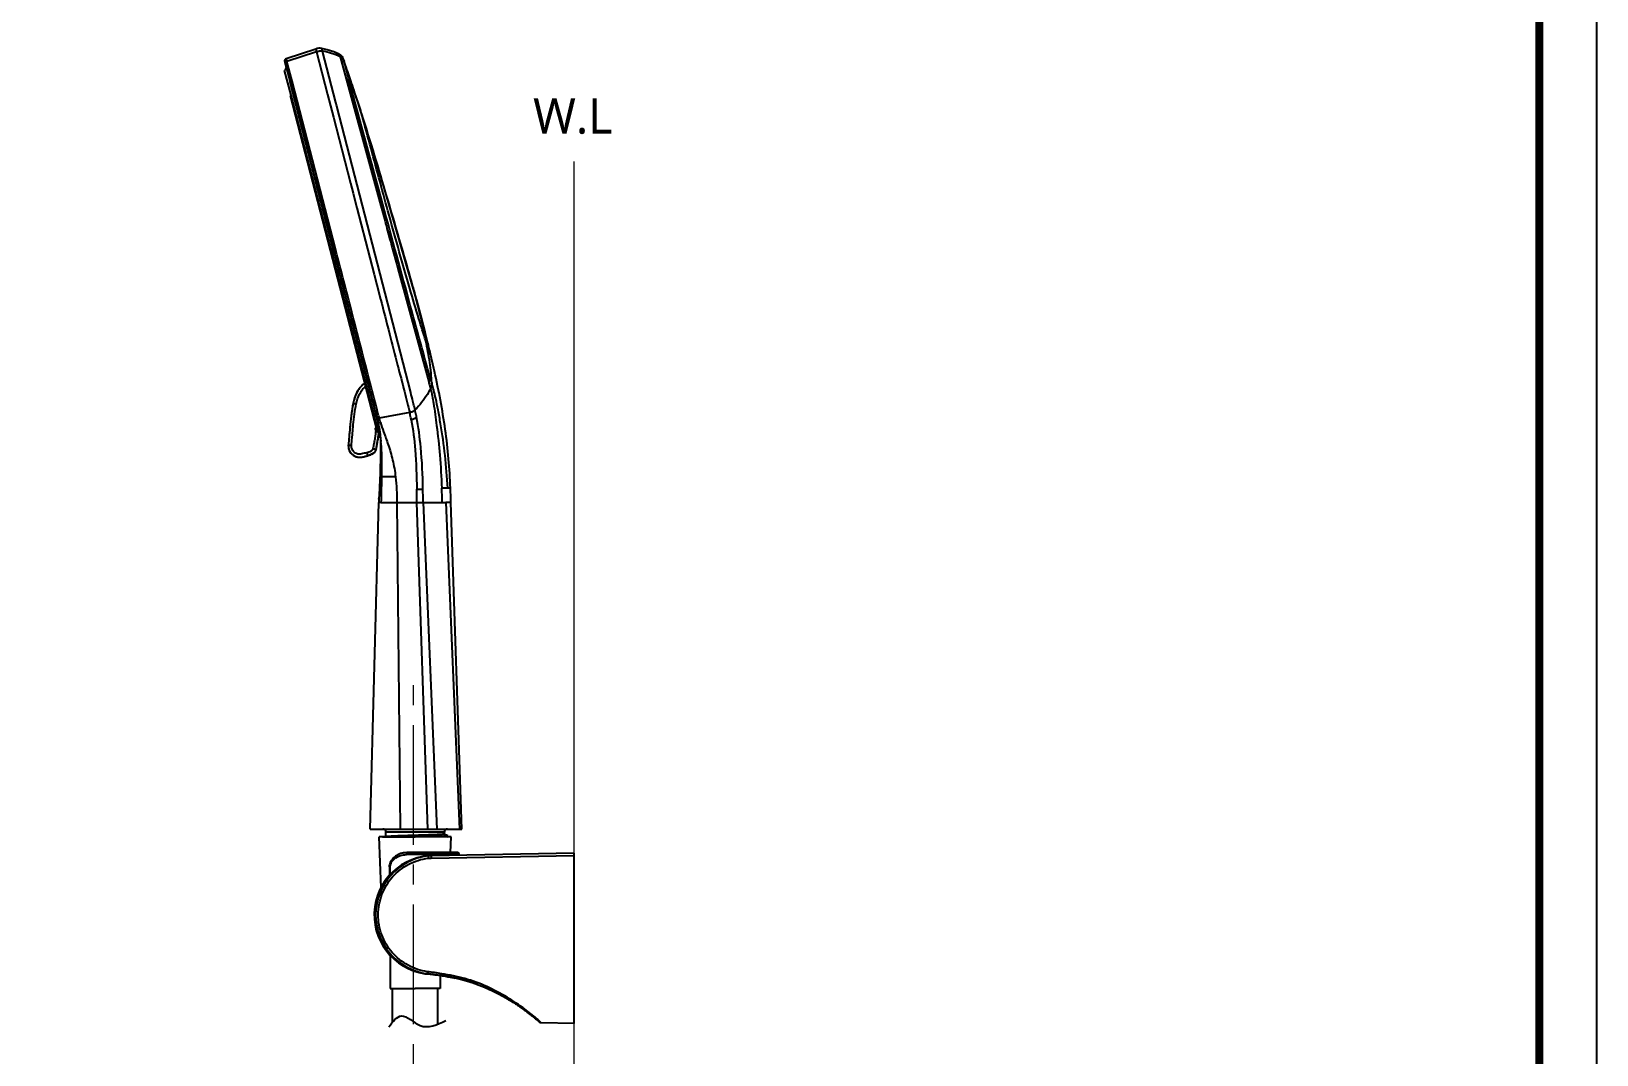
# Model space of a CAD drawing. Extents: x 4680 to 5808, y -3 to 824.
# Drawn here: x 5309.5 to 5808, y 285 to 610.9 of the extents above; entities that cross this region are included whole.
import ezdxf

# ---------------------------------------------------------------- set-up
doc = ezdxf.new("R2010")
doc.units = 0
doc.header["$LTSCALE"] = 4
doc.header["$MEASUREMENT"] = 0
doc.linetypes.add('CENTER2', pattern=[28.575, 19.05, -3.175, 3.175, -3.175])
doc.layers.get('0').update_dxf_attribs({"linetype": 'CONTINUOUS'})
for name, color, linetype in [('333_DXF_CONTINUOUS_LINE', 7, 'CONTINUOUS'), ('80D99WK0-R4_DXF_CONTINUOUS_LINE', 7, 'CONTINUOUS'), ('80D99WK0-R7_DXF_CONTINUOUS_LINE', 7, 'CONTINUOUS'), ('F3A55-R01_DXF_CONTINUOUS_LINE', 7, 'CONTINUOUS'), ('F3A55-R02_DXF_CONTINUOUS_LINE', 7, 'CONTINUOUS'), ('F3A55-R06_DXF_CONTINUOUS_LINE', 7, 'CONTINUOUS'), ('HB1153CRDJ1-DXF_CONTINUOUS_LINE', 7, 'CONTINUOUS')]:
    doc.layers.add(name, color=color, linetype=linetype)
doc.layers.add('Cneter', color=1, linetype='CENTER2', lineweight=13)
doc.layers.add('치수선', color=7, linetype='CONTINUOUS', lineweight=20)
doc.styles.add('Daelim Dimension', font='NanumGothic.ttf')

msp = doc.modelspace()

# ---------------------------------------------------------------- linework, layer by layer
at = {"ltscale": 0.5}
msp.add_lwpolyline([(4679.56, -2.73), (5807.96, -2.73), (5807.96, 824.07), (4679.56, 824.07)], close=True, dxfattribs=at)
at = {"color": 5, "linetype": 'ByBlock', "lineweight": 200, "const_width": 2.6}
msp.add_lwpolyline([(4697.71, 32.67), (5789.71, 32.67), (5789.71, 804.87), (4697.71, 804.87)], close=True, dxfattribs=at)
at = {"ltscale": 0.5}
msp.add_spline([(5423.34, 293.93, 0), (5427.31, 297.38, 0), (5433.26, 294.35, 0), (5441.47, 295.92, 0)], degree=3, dxfattribs=at)
at = {"layer": '333_DXF_CONTINUOUS_LINE', "color": 7, "linetype": 'Continuous'}
for p, q in [((5424.46, 295.36, 0), (5424.46, 306.08, 0)), ((5438.96, 294.8, 0), (5438.96, 306.08, 0))]:
    msp.add_line(p, q, dxfattribs=at)
at = {"layer": '80D99WK0-R4_DXF_CONTINUOUS_LINE', "color": 7, "linetype": 'Continuous'}
for p, q in [((5482.37, 349.18, 0), (5436.78, 348.38, 0)), ((5482.37, 294.99, 0), (5482.37, 349.18, 0)), ((5435.78, 348.32, 0), (5435.77, 348.32, 0)), ((5435.54, 310.84, 0), (5435.53, 310.84, 0)), ((5435.54, 310.84, 0), (5435.54, 310.84, 0)), ((5440.55, 310.13, 0), (5440.4, 310.16, 0)), ((5440.58, 310.13, 0), (5440.52, 310.14, 0)), ((5440.57, 310.13, 0), (5440.55, 310.13, 0)), ((5440.6, 310.13, 0), (5440.57, 310.13, 0)), ((5442.92, 309.73, 0), (5442.81, 309.75, 0)), ((5449.26, 308.18, 0), (5449.24, 308.18, 0)), ((5449.27, 308.17, 0), (5449.26, 308.18, 0)), ((5449.28, 308.17, 0), (5449.27, 308.17, 0)), ((5449.31, 308.16, 0), (5449.28, 308.17, 0)), ((5449.32, 308.16, 0), (5449.31, 308.16, 0)), ((5449.32, 308.16, 0), (5449.47, 308.11, 0)), ((5466.38, 299.37, 0), (5466.59, 299.22, 0)), ((5466.45, 299.32, 0), (5466.54, 299.26, 0)), ((5466.57, 299.24, 0), (5466.78, 299.08, 0)), ((5466.74, 299.11, 0), (5466.96, 298.95, 0)), ((5466.92, 298.98, 0), (5467.14, 298.81, 0)), ((5467.96, 298.19, 0), (5468.15, 298.05, 0)), ((5468.11, 298.07, 0), (5468.29, 297.94, 0)), ((5468.67, 297.63, 0), (5468.8, 297.53, 0)), ((5468.79, 297.54, 0), (5468.93, 297.43, 0)), ((5468.91, 297.44, 0), (5469.05, 297.33, 0)), ((5469.03, 297.35, 0), (5469.17, 297.23, 0)), ((5469.14, 297.26, 0), (5469.28, 297.14, 0)), ((5469.25, 297.17, 0), (5469.45, 297, 0)), ((5469.4, 297.05, 0), (5469.61, 296.88, 0)), ((5469.55, 296.92, 0), (5469.74, 296.77, 0)), ((5469.7, 296.79, 0), (5469.91, 296.62, 0)), ((5469.89, 296.64, 0), (5470.07, 296.48, 0)), ((5470.07, 296.49, 0), (5470.22, 296.36, 0)), ((5470.15, 296.42, 0), (5470.3, 296.29, 0)), ((5470.22, 296.36, 0), (5470.43, 296.19, 0)), ((5470.37, 296.23, 0), (5470.55, 296.08, 0)), ((5470.5, 296.12, 0), (5470.65, 295.99, 0)), ((5470.62, 296.02, 0), (5470.68, 295.97, 0)), ((5470.65, 295.99, 0), (5470.79, 295.87, 0)), ((5470.77, 295.89, 0), (5470.87, 295.8, 0)), ((5470.86, 295.81, 0), (5470.99, 295.69, 0)), ((5470.99, 295.69, 0), (5471.31, 295.39, 0)), ((5482.37, 294.99, 0), (5471.85, 295.17, 0))]:
    msp.add_line(p, q, dxfattribs=at)
at = {"layer": '80D99WK0-R4_DXF_CONTINUOUS_LINE', "color": 9, "linetype": 'Continuous'}
for p, q in [((5435.78, 348.32, 0), (5435.78, 348.32, 0)), ((5436.78, 347.66, 0), (5482.37, 348.46, 0)), ((5471.14, 295.84, 0), (5471.14, 295.84, 0)), ((5471.85, 295.17, 0), (5471.53, 295.48, 0))]:
    msp.add_line(p, q, dxfattribs=at)
at = {"layer": '80D99WK0-R4_DXF_CONTINUOUS_LINE', "color": 7, "linetype": 'Continuous', "elevation": 0}
for points in [[(5435.54, 310.84), (5436.72, 310.68), (5437.97, 310.51), (5439.15, 310.35), (5440.28, 310.18)], [(5440.28, 310.18), (5441.35, 310.01), (5442.37, 309.83), (5443.34, 309.65), (5444.27, 309.47), (5445.16, 309.28), (5446.02, 309.08), (5446.84, 308.88), (5447.62, 308.67), (5448.38, 308.45), (5449.1, 308.23)], [(5449.1, 308.23), (5449.8, 308.01), (5450.47, 307.78), (5451.12, 307.55), (5451.75, 307.32), (5452.35, 307.09), (5452.94, 306.86), (5453.5, 306.63), (5454.05, 306.4), (5454.58, 306.17), (5455.09, 305.94), (5455.58, 305.71), (5456.07, 305.49), (5456.53, 305.26), (5456.99, 305.04), (5457.43, 304.82), (5457.86, 304.6), (5458.27, 304.38), (5458.68, 304.17), (5459.07, 303.96), (5459.45, 303.75), (5459.83, 303.54), (5460.19, 303.34), (5460.54, 303.14), (5460.89, 302.94), (5461.22, 302.74), (5461.55, 302.55), (5461.87, 302.35), (5462.18, 302.16), (5462.48, 301.98), (5462.77, 301.8), (5463.06, 301.61), (5463.34, 301.44), (5463.61, 301.26), (5463.88, 301.09), (5464.14, 300.92), (5464.39, 300.75), (5464.64, 300.59), (5464.88, 300.42), (5465.11, 300.26), (5465.34, 300.11), (5465.56, 299.95), (5465.78, 299.8), (5465.99, 299.65), (5466.19, 299.51), (5466.39, 299.36)], [(5467.09, 298.86), (5467.31, 298.68), (5467.48, 298.56), (5467.65, 298.43), (5467.81, 298.31), (5467.96, 298.19)], [(5467.25, 298.73), (5467.41, 298.61), (5467.57, 298.49), (5467.72, 298.38), (5467.87, 298.27), (5468.01, 298.15)], [(5468.26, 297.96), (5468.42, 297.84), (5468.55, 297.73), (5468.67, 297.63)], [(5468.4, 297.85), (5468.54, 297.74), (5468.67, 297.63)]]:
    msp.add_lwpolyline(points, dxfattribs=at)
at = {"layer": '80D99WK0-R4_DXF_CONTINUOUS_LINE', "color": 7, "linetype": 'Continuous'}
for centre, radius, start, end in [((5438.01, 329.56, 0), 18.89, 96.7792, 180.0016), ((5438.01, 329.56, 0), 18.89, 96.7893, 262.4717), ((5436.96, 338.44, 0), 9.95, 91, 96.789), ((5436.95, 338.44, 0), 9.95, 90.9838, 96.773), ((5438.01, 329.56, 0), 18.89, 179.9985, 262.4815), ((5420.77, 183.5, 0), 128.17, 81.3855, 81.508), ((5422.15, 192.59, 0), 118.98, 81.1766, 81.3865), ((5422.54, 195.13, 0), 116.41, 81.1155, 81.341), ((5424.21, 206.01, 0), 105.4, 80.6571, 81.3493), ((5424.86, 209.87, 0), 101.49, 80.662, 81.0858), ((5425.95, 216.65, 0), 94.62, 80.2278, 81.0884), ((5428.53, 231.77, 0), 79.28, 79.7629, 80.2122), ((5429.39, 236.55, 0), 74.43, 79.6062, 79.7596), ((5430.01, 239.94, 0), 70.97, 79.3295, 79.5204), ((5430.84, 244.29, 0), 66.54, 78.7286, 79.3337), ((5432.34, 251.79, 0), 58.89, 77.526, 78.7388), ((5432.87, 254.06, 0), 56.57, 76.8684, 78.2115), ((5433.18, 255.66, 0), 54.94, 76.7984, 78.1813), ((5433.29, 256.15, 0), 54.44, 77.3527, 77.5113), ((5433.49, 257.03, 0), 53.53, 76.8307, 77.3536), ((5433.8, 258.33, 0), 52.19, 76.234, 76.831), ((5434.57, 261.49, 0), 48.95, 73.0853, 76.8337), ((5435.11, 263.48, 0), 46.88, 73.0046, 76.9185), ((5434.03, 259.3, 0), 51.2, 75.9453, 76.233), ((5434.27, 260.24, 0), 50.23, 75.3285, 75.9463), ((5434.92, 262.72, 0), 47.67, 72.5182, 75.3326), ((5434.79, 262.43, 0), 47.99, 72.382, 73.003), ((5434.61, 261.88, 0), 48.57, 72.0849, 72.3826)]:
    msp.add_arc(centre, radius, start, end, dxfattribs=at)
at = {"layer": '80D99WK0-R4_DXF_CONTINUOUS_LINE', "color": 9, "linetype": 'Continuous'}
for points, knots in [([(5435.63, 311.47, 0), (5434.55, 311.61, 0), (5432.41, 312.12, 0), (5428.4, 313.86, 0), (5424.06, 317.34, 0), (5420.7, 323.09, 0), (5419.71, 328.56, 0), (5420.13, 332.92, 0), (5421.04, 336.09, 0), (5422.47, 339.05, 0), (5424.42, 341.7, 0), (5426.82, 343.96, 0), (5429.59, 345.74, 0), (5432.63, 347.01, 0), (5434.78, 347.47, 0), (5435.86, 347.6, 0)], [0, 0, 0, 0, 0.062605, 0.12516, 0.249728, 0.374323, 0.49903, 0.561663, 0.624296, 0.686921, 0.749528, 0.812128, 0.874742, 0.937366, 1, 1, 1, 1]), ([(5435.78, 348.32, 0), (5435.78, 348.32, 0), (5435.79, 348.29, 0), (5435.78, 348.26, 0), (5435.8, 348.19, 0), (5435.8, 348.1, 0), (5435.82, 347.99, 0), (5435.84, 347.82, 0), (5435.85, 347.69, 0), (5435.86, 347.6, 0)], [0, 0, 0, 0, 0.016691, 0.069306, 0.160467, 0.287379, 0.444916, 0.623271, 1, 1, 1, 1]), ([(5435.54, 310.84, 0), (5435.54, 310.84, 0), (5435.54, 310.87, 0), (5435.55, 310.89, 0), (5435.56, 310.95, 0), (5435.57, 311.03, 0), (5435.58, 311.12, 0), (5435.6, 311.27, 0), (5435.62, 311.39, 0), (5435.63, 311.47, 0)], [0, 0, 0, 0, 0.020414, 0.078217, 0.169573, 0.290564, 0.437473, 0.607358, 1, 1, 1, 1]), ([(5466.62, 299.54, 0), (5464.82, 300.89, 0), (5460.9, 303.5, 0), (5454.55, 306.88, 0), (5447.56, 309.49, 0), (5442.63, 310.43, 0), (5440.16, 310.82, 0)], [0, 0, 0, 0, 0.232709, 0.484302, 0.741369, 1, 1, 1, 1]), ([(5471.14, 295.84, 0), (5470.88, 296.08, 0), (5469.42, 297.37, 0), (5467.9, 298.59, 0), (5466.62, 299.54, 0)], [0, 0, 0, 0, 0.180919, 1, 1, 1, 1]), ([(5471.53, 295.48, 0), (5471.5, 295.51, 0), (5471.38, 295.63, 0), (5471.25, 295.75, 0), (5471.14, 295.84, 0)], [0, 0, 0, 0, 0.214026, 1, 1, 1, 1])]:
    msp.add_open_spline(points, degree=3, knots=knots, dxfattribs=at)
for points in [[(5435.86, 347.6, 0), (5436.17, 347.63, 0), (5436.48, 347.66, 0), (5436.78, 347.66, 0)], [(5440.16, 310.82, 0), (5438.65, 311.06, 0), (5437.14, 311.27, 0), (5435.63, 311.47, 0)], [(5470.99, 295.69, 0), (5471.13, 295.56, 0), (5471.34, 295.48, 0), (5471.53, 295.48, 0)]]:
    msp.add_open_spline(points, degree=3, dxfattribs=at)
at = {"layer": '80D99WK0-R4_DXF_CONTINUOUS_LINE', "color": 7, "linetype": 'Continuous'}
for points, knots in [([(5436.78, 348.38, 0), (5436.78, 348.38, 0), (5436.79, 348.36, 0), (5436.78, 348.33, 0), (5436.78, 348.26, 0), (5436.78, 348.17, 0), (5436.78, 348.06, 0), (5436.78, 347.89, 0), (5436.78, 347.75, 0), (5436.78, 347.66, 0)], [0, 0, 0, 0, 0.016905, 0.069507, 0.160557, 0.287373, 0.444791, 0.623074, 1, 1, 1, 1]), ([(5440.07, 310.21, 0), (5439.39, 310.31, 0), (5437.88, 310.53, 0), (5436.37, 310.73, 0), (5435.54, 310.84, 0)], [0, 0, 0, 0, 0.448346, 1, 1, 1, 1]), ([(5449.55, 308.09, 0), (5452.6, 307.1, 0), (5458.81, 304.39, 0), (5464.19, 300.95, 0), (5466.45, 299.32, 0)], [0, 0, 0, 0, 0.47159, 1, 1, 1, 1]), ([(5466.54, 299.26, 0), (5466.75, 299.11, 0), (5468.16, 298.07, 0), (5470.3, 296.32, 0), (5470.99, 295.69, 0), (5470.99, 295.69, 0)], [0, 0, 0, 0, 0.077285, 0.538254, 1, 1, 1, 1])]:
    msp.add_open_spline(points, degree=3, knots=knots, dxfattribs=at)
for points in [[(5435.54, 310.84, 0), (5435.9, 310.79, 0), (5436.26, 310.74, 0), (5436.62, 310.7, 0)], [(5436.62, 310.7, 0), (5437.78, 310.54, 0), (5438.92, 310.38, 0), (5440.07, 310.21, 0)], [(5441.32, 310.01, 0), (5442.37, 309.84, 0), (5443.4, 309.65, 0), (5444.43, 309.44, 0)], [(5471.85, 295.17, 0), (5471.66, 295.17, 0), (5471.45, 295.26, 0), (5471.31, 295.39, 0)]]:
    msp.add_open_spline(points, degree=3, dxfattribs=at)
at = {"layer": '80D99WK0-R7_DXF_CONTINUOUS_LINE', "color": 7, "linetype": 'Continuous'}
for p, q in [((5445.13, 349.38, 0), (5429.01, 349.38, 0)), ((5423.51, 344.88, 0), (5423.51, 342.16, 0)), ((5426.23, 348.72, 0), (5426.24, 348.72, 0)), ((5426.24, 348.72, 0), (5426.23, 348.72, 0)), ((5445.73, 348.75, 0), (5445.72, 348.54, 0))]:
    msp.add_line(p, q, dxfattribs=at)
at = {"layer": '80D99WK0-R7_DXF_CONTINUOUS_LINE', "color": 9, "linetype": 'Continuous'}
for p, q in [((5431.49, 348.75, 0), (5428.89, 348.75, 0)), ((5445.73, 348.75, 0), (5431.49, 348.75, 0))]:
    msp.add_line(p, q, dxfattribs=at)
at = {"layer": '80D99WK0-R7_DXF_CONTINUOUS_LINE', "color": 7, "linetype": 'Continuous'}
for centre, radius, start, end in [((5429.04, 343.13, 0), 6.26, 108.4909, 116.4984), ((5428.98, 343.28, 0), 6.09, 103.7788, 108.4549), ((5429.02, 343.11, 0), 6.27, 99.6918, 103.7961), ((5429.02, 343.18, 0), 6.2, 90.0911, 99.7328), ((5445.13, 348.78, 0), 0.6, 357.4422, 89.9841), ((5437.57, 329.53, 0), 18.9, 88.8529, 267.3342), ((5427.06, 344.85, 0), 3.55, 168.1992, 169.752), ((5427.17, 344.82, 0), 3.67, 159.8224, 168.1641), ((5427.29, 344.78, 0), 3.8, 156.9329, 159.8539), ((5427.85, 344.48, 0), 4.42, 146.965, 149.3057), ((5427.96, 344.41, 0), 4.56, 145.8005, 146.9712), ((5428.04, 344.36, 0), 4.65, 144.4121, 145.7999), ((5428.24, 344.21, 0), 4.91, 136.9339, 144.3639), ((5428.37, 344.09, 0), 5.08, 134.6679, 136.9719), ((5428.42, 344.04, 0), 5.15, 127.2034, 134.6544), ((5428.63, 343.76, 0), 5.5, 125.0079, 127.2244), ((5437.58, 329.52, 0), 18.92, 138.0911, 146.8343)]:
    msp.add_arc(centre, radius, start, end, dxfattribs=at)
at = {"layer": '80D99WK0-R7_DXF_CONTINUOUS_LINE', "color": 9, "linetype": 'Continuous'}
msp.add_arc((5431.88, 348.78, 0), 2.99, 180.0025, 180.5175, dxfattribs=at)
for points, knots in [([(5429.01, 349.38, 0), (5428.99, 349.38, 0), (5428.94, 349.31, 0), (5428.92, 349.19, 0), (5428.89, 348.99, 0), (5428.89, 348.85, 0), (5428.89, 348.78, 0)], [0, 0, 0, 0, 0.096227, 0.31735, 0.644835, 1, 1, 1, 1]), ([(5423.51, 344.88, 0), (5423.51, 344.87, 0), (5423.54, 344.87, 0), (5423.59, 344.86, 0), (5423.67, 344.86, 0), (5423.73, 344.85, 0), (5423.76, 344.85, 0)], [0, 0, 0, 0, 0.080811, 0.292342, 0.612689, 1, 1, 1, 1]), ([(5423.76, 344.85, 0), (5423.76, 345.01, 0), (5423.8, 345.31, 0), (5423.95, 345.9, 0), (5424.42, 346.81, 0), (5425.28, 347.62, 0), (5426.29, 348.19, 0), (5427.11, 348.51, 0), (5427.98, 348.7, 0), (5428.58, 348.74, 0), (5428.89, 348.75, 0)], [0, 0, 0, 0, 0.065805, 0.130408, 0.255775, 0.498063, 0.620342, 0.744557, 0.871082, 1, 1, 1, 1])]:
    msp.add_open_spline(points, degree=3, knots=knots, dxfattribs=at)
at = {"layer": '80D99WK0-R7_DXF_CONTINUOUS_LINE', "color": 7, "linetype": 'Continuous'}
for points in [[(5423.51, 344.88, 0), (5423.51, 345.07, 0), (5423.52, 345.27, 0), (5423.56, 345.48, 0)], [(5423.56, 345.48, 0), (5423.52, 345.27, 0), (5423.51, 345.07, 0), (5423.51, 344.88, 0)], [(5423.76, 342.43, 0), (5423.76, 343.24, 0), (5423.76, 344.05, 0), (5423.76, 344.85, 0)], [(5425.48, 348.27, 0), (5425.72, 348.44, 0), (5425.97, 348.59, 0), (5426.23, 348.72, 0)], [(5426.23, 348.72, 0), (5425.97, 348.59, 0), (5425.72, 348.44, 0), (5425.48, 348.27, 0)]]:
    msp.add_open_spline(points, degree=3, dxfattribs=at)
for points, knots in [([(5423.8, 346.27, 0), (5423.82, 346.32, 0), (5423.9, 346.48, 0), (5423.98, 346.64, 0), (5424.04, 346.74, 0)], [0, 0, 0, 0, 0.357489, 1, 1, 1, 1]), ([(5424.04, 346.74, 0), (5423.98, 346.64, 0), (5423.9, 346.48, 0), (5423.82, 346.32, 0), (5423.8, 346.27, 0)], [0, 0, 0, 0, 0.642497, 1, 1, 1, 1])]:
    msp.add_open_spline(points, degree=3, knots=knots, dxfattribs=at)
at = {"layer": 'Cneter', "lineweight": 5, "ltscale": 0.5}
msp.add_line((5431.2, 123.31), (5431.2, 408.76), dxfattribs=at)
at = {"layer": 'F3A55-R01_DXF_CONTINUOUS_LINE', "color": 7, "linetype": 'Continuous'}
for p, q in [((5400.1, 605.26, 0), (5390.67, 602.14, 0)), ((5390.23, 600.95, 0), (5390.62, 599.46, 0)), ((5390.49, 599.97, 0), (5391.84, 594.75, 0)), ((5390.62, 599.46, 0), (5391.84, 594.75, 0)), ((5408.59, 602.59, 0), (5408.57, 602.62, 0)), ((5408.9, 601.82, 0), (5408.93, 601.73, 0)), ((5409.15, 601.11, 0), (5408.94, 601.73, 0)), ((5405.63, 541.42, 0), (5391.84, 594.75, 0)), ((5391.84, 594.75, 0), (5399.67, 564.47, 0)), ((5410.67, 596.71, 0), (5410.24, 597.96, 0)), ((5414.72, 584.5, 0), (5414.55, 585.02, 0)), ((5399.67, 564.47, 0), (5419, 489.72, 0)), ((5436.6, 508.1, 0), (5431.83, 526.61, 0)), ((5436.6, 508.09, 0), (5436.6, 508.1, 0)), ((5437.65, 503.57, 0), (5436.6, 508.09, 0)), ((5437.85, 502.66, 0), (5437.65, 503.57, 0)), ((5418.93, 490.02, 0), (5419.17, 489.08, 0)), ((5419, 489.72, 0), (5419.11, 489.33, 0)), ((5419.22, 488.9, 0), (5419.1, 489.35, 0)), ((5419.11, 489.33, 0), (5419.21, 488.91, 0)), ((5419.17, 489.08, 0), (5419.24, 488.8, 0)), ((5419.21, 488.91, 0), (5419.31, 488.52, 0)), ((5419.27, 488.68, 0), (5419.22, 488.9, 0)), ((5419.27, 488.68, 0), (5419.28, 488.66, 0)), ((5419.31, 488.51, 0), (5419.27, 488.68, 0)), ((5419.28, 488.66, 0), (5419.34, 488.41, 0)), ((5419.32, 488.49, 0), (5419.31, 488.51, 0)), ((5419.33, 488.45, 0), (5419.32, 488.52, 0)), ((5419.33, 488.46, 0), (5419.32, 488.49, 0)), ((5419.33, 488.44, 0), (5419.33, 488.46, 0)), ((5419.34, 488.41, 0), (5419.33, 488.44, 0)), ((5419.34, 488.41, 0), (5419.44, 488.03, 0)), ((5419.44, 488.03, 0), (5419.62, 487.29, 0)), ((5419.62, 487.29, 0), (5419.81, 486.51, 0)), ((5420.65, 480.73, 0), (5420.66, 480.36, 0)), ((5420.66, 480.36, 0), (5420.66, 480.32, 0)), ((5420.66, 480.36, 0), (5420.66, 480.32, 0)), ((5420.66, 480.32, 0), (5420.67, 480.07, 0)), ((5420.66, 480.18, 0), (5420.67, 480.07, 0)), ((5420.67, 480.07, 0), (5420.67, 479.91, 0)), ((5417.42, 356.88, 0), (5420.13, 460.91, 0)), ((5420.17, 462.29, 0), (5420.16, 462.13, 0)), ((5420.16, 461.88, 0), (5420.17, 462.13, 0)), ((5446.57, 356.88, 0), (5443.11, 460.91, 0)), ((5417.42, 356.88, 0), (5418.8, 356.88, 0)), ((5418.8, 356.88, 0), (5426.88, 356.88, 0)), ((5426.88, 356.88, 0), (5443.6, 356.88, 0)), ((5443.6, 356.88, 0), (5445.79, 356.88, 0)), ((5445.79, 356.88, 0), (5446.57, 356.88, 0))]:
    msp.add_line(p, q, dxfattribs=at)
at = {"layer": 'F3A55-R01_DXF_CONTINUOUS_LINE', "color": 9, "linetype": 'Continuous'}
for p, q in [((5400.3, 604.42, 0), (5390.88, 601.31, 0)), ((5400.3, 604.42, 0), (5403.83, 590.77, 0)), ((5406.47, 588.19, 0), (5402.24, 604.59, 0)), ((5390.67, 602.14, 0), (5390.88, 601.31, 0)), ((5392.5, 595.04, 0), (5390.88, 601.31, 0)), ((5407.84, 602.78, 0), (5420.43, 556.53, 0)), ((5406.33, 541.59, 0), (5392.5, 595.04, 0)), ((5403.83, 590.77, 0), (5405.71, 583.52, 0)), ((5405.71, 583.52, 0), (5411.14, 562.53, 0)), ((5406.54, 587.91, 0), (5406.47, 588.19, 0)), ((5406.68, 587.35, 0), (5406.54, 587.91, 0)), ((5406.76, 587.07, 0), (5406.68, 587.35, 0)), ((5430.29, 495.85, 0), (5406.76, 587.07, 0)), ((5414.7, 584.49, 0), (5414.53, 585.02, 0)), ((5414.7, 584.49, 0), (5414.55, 585.02, 0)), ((5411.14, 562.53, 0), (5411.97, 559.32, 0)), ((5411.97, 559.32, 0), (5412.32, 557.94, 0)), ((5412.32, 557.94, 0), (5413.16, 554.69, 0)), ((5413.16, 554.69, 0), (5418.66, 533.42, 0)), ((5420.43, 556.53, 0), (5420.76, 555.31, 0)), ((5420.76, 555.31, 0), (5422.1, 550.4, 0)), ((5422.1, 550.4, 0), (5422.21, 549.97, 0)), ((5422.21, 549.97, 0), (5422.28, 549.72, 0)), ((5422.28, 549.72, 0), (5422.52, 548.85, 0)), ((5422.52, 548.85, 0), (5422.7, 548.17, 0)), ((5422.7, 548.17, 0), (5422.92, 547.37, 0)), ((5422.92, 547.37, 0), (5423.68, 544.57, 0)), ((5423.68, 544.57, 0), (5423.9, 543.78, 0)), ((5423.9, 543.78, 0), (5424.08, 543.09, 0)), ((5424.08, 543.09, 0), (5424.39, 541.98, 0)), ((5424.39, 541.98, 0), (5424.5, 541.56, 0)), ((5424.5, 541.56, 0), (5425.84, 536.63, 0)), ((5418.66, 533.42, 0), (5419.5, 530.2, 0)), ((5425.84, 536.63, 0), (5426.17, 535.41, 0)), ((5426.17, 535.41, 0), (5436, 499.24, 0)), ((5419.5, 530.2, 0), (5420.69, 525.6, 0)), ((5429.97, 489.5, 0), (5420.23, 487.76, 0)), ((5419.33, 488.46, 0), (5419.34, 488.41, 0)), ((5419.34, 488.41, 0), (5419.44, 488.03, 0)), ((5425.46, 469, 0), (5420.98, 469.05, 0)), ((5442.07, 465.43, 0), (5440.18, 465.43, 0)), ((5442.95, 465.42, 0), (5442.07, 465.43, 0)), ((5420.81, 460.91, 0), (5420.13, 460.91, 0)), ((5420.81, 460.91, 0), (5425.86, 460.91, 0)), ((5425.86, 460.91, 0), (5426.88, 356.88, 0)), ((5425.86, 460.91, 0), (5432.21, 460.91, 0)), ((5435.7, 356.88, 0), (5432.21, 460.91, 0)), ((5432.21, 460.91, 0), (5434.21, 460.91, 0)), ((5434.21, 460.91, 0), (5438.56, 356.88, 0)), ((5434.21, 460.91, 0), (5440.34, 460.91, 0)), ((5440.34, 460.91, 0), (5441.48, 460.91, 0)), ((5441.48, 460.91, 0), (5445.79, 356.88, 0)), ((5443.11, 460.91, 0), (5441.48, 460.91, 0))]:
    msp.add_line(p, q, dxfattribs=at)
at = {"layer": 'F3A55-R01_DXF_CONTINUOUS_LINE', "color": 7, "linetype": 'Continuous', "elevation": 0}
for points in [[(5407.5, 603.62), (5405.84, 604.35), (5403.69, 605.05), (5401.93, 605.44)], [(5390.39, 602.02), (5390.21, 601.83), (5390.14, 601.55), (5390.17, 601.24), (5390.23, 600.95)], [(5390.67, 602.14), (5390.63, 602.13), (5390.39, 602.02)], [(5408.67, 602.42), (5408.62, 602.53), (5408.59, 602.59)], [(5408.88, 601.88), (5408.73, 602.27), (5408.67, 602.42)], [(5410.24, 597.96), (5409.99, 598.71), (5409.71, 599.52), (5409.45, 600.27), (5409.15, 601.11)], [(5414.55, 585.02), (5414.35, 585.64), (5414.03, 586.63), (5413.72, 587.6), (5413.41, 588.54), (5413.11, 589.45), (5412.81, 590.35), (5412.53, 591.21), (5412.25, 592.05), (5411.97, 592.86), (5411.71, 593.65), (5411.45, 594.42), (5411.2, 595.15), (5410.98, 595.82), (5410.67, 596.71)], [(5431.83, 526.61), (5422.06, 560.45), (5414.55, 585.02)], [(5419.81, 486.51), (5420, 485.68), (5420.16, 484.87), (5420.3, 484.06), (5420.42, 483.26), (5420.51, 482.51), (5420.59, 481.79), (5420.63, 481.21)], [(5420.66, 479.19), (5420.66, 478.33), (5420.66, 477.85), (5420.65, 477.34), (5420.65, 476.81), (5420.65, 476.28), (5420.64, 475.74), (5420.63, 475.18), (5420.63, 474.62), (5420.62, 474.04), (5420.61, 473.44), (5420.6, 472.83), (5420.59, 472.19), (5420.57, 471.54), (5420.56, 470.86), (5420.54, 470.17), (5420.51, 469.46), (5420.48, 468.74), (5420.45, 468), (5420.42, 467.24), (5420.38, 466.46), (5420.33, 465.66), (5420.29, 464.85), (5420.24, 464.01), (5420.2, 463.16), (5420.17, 462.29)], [(5420.42, 483.26), (5420.51, 482.52), (5420.58, 481.79), (5420.63, 481.21), (5420.65, 480.73)], [(5420.67, 479.91), (5420.66, 479.53), (5420.66, 479.19)], [(5420.17, 462.29), (5420.14, 461.4), (5420.13, 460.91)]]:
    msp.add_lwpolyline(points, dxfattribs=at)
at = {"layer": 'F3A55-R01_DXF_CONTINUOUS_LINE', "color": 9, "linetype": 'Continuous'}
for centre, radius, start, end in [((5398.81, 584.37, 0), 20.51, 63.8933, 80.3959), ((5405.49, 600.46, 0), 3.66, 14.6791, 16.7404), ((4629.43, 331, 0), 825.16, 17.92856, 19.12758), ((5052.09, 396.49, 0), 379.28, 14.1762, 14.3362), ((5367.42, 476.68, 0), 65.67, 12.018, 13.7453), ((5325.81, 463.86, 0), 96.7, 13.9238, 14.4784), ((5515.77, 512.39, 0), 98.66, 194.0004, 194.4605), ((5362.72, 475.8, 0), 58.21, 4.3483, 4.4779), ((5360.61, 475.64, 0), 60.32, 4.0329, 4.3461), ((4910.89, 461.83, 0), 521.32, 359.8992, 0.3573), ((4994.52, 459.69, 0), 439.69, 0.1588, 0.7166), ((4844.53, 442.16, 0), 596.1, 1.80226, 2.23662)]:
    msp.add_arc(centre, radius, start, end, dxfattribs=at)
at = {"layer": 'F3A55-R01_DXF_CONTINUOUS_LINE', "color": 7, "linetype": 'Continuous'}
for centre, radius, start, end in [((5015.43, 408.17, 0), 432.86, 13.3468, 13.9389), ((4928.32, 444.51, 0), 515.05, 1.825, 2.3277), ((5516.97, 458.49, 0), 96.87, 177.9947, 178.5696)]:
    msp.add_arc(centre, radius, start, end, dxfattribs=at)
for points, knots in [([(5401.93, 605.44, 0), (5401.63, 605.49, 0), (5400.99, 605.55, 0), (5400.39, 605.36, 0), (5400.1, 605.26, 0)], [0, 0, 0, 0, 0.498153, 1, 1, 1, 1]), ([(5422.68, 558.35, 0), (5421.39, 562.72, 0), (5418.83, 571.46, 0), (5416.11, 580.16, 0), (5414.72, 584.5, 0)], [0, 0, 0, 0, 0.499971, 1, 1, 1, 1]), ([(5430.99, 529.64, 0), (5430.34, 531.98, 0), (5427.62, 541.57, 0), (5424.81, 551.12, 0), (5422.68, 558.35, 0)], [0, 0, 0, 0, 0.244031, 1, 1, 1, 1]), ([(5435.55, 512.44, 0), (5434.48, 516.75, 0), (5432.97, 522.49, 0), (5431.39, 528.2, 0), (5430.99, 529.64, 0)], [0, 0, 0, 0, 0.748659, 1, 1, 1, 1]), ([(5442.95, 465.42, 0), (5442.82, 468.56, 0), (5442.43, 474.82, 0), (5440.99, 487.29, 0), (5439.2, 496.54, 0), (5437.85, 502.66, 0)], [0, 0, 0, 0, 0.250031, 0.500043, 1, 1, 1, 1])]:
    msp.add_open_spline(points, degree=3, knots=knots, dxfattribs=at)
at = {"layer": 'F3A55-R01_DXF_CONTINUOUS_LINE', "color": 9, "linetype": 'Continuous'}
for points, knots in [([(5400.1, 605.26, 0), (5400.1, 605.26, 0), (5400.1, 605.23, 0), (5400.11, 605.2, 0), (5400.12, 605.13, 0), (5400.16, 605, 0), (5400.21, 604.75, 0), (5400.27, 604.54, 0), (5400.3, 604.42, 0)], [0, 0, 0, 0, 0.015345, 0.061545, 0.138838, 0.247463, 0.559803, 1, 1, 1, 1]), ([(5400.3, 604.42, 0), (5400.61, 604.52, 0), (5401.25, 604.71, 0), (5401.91, 604.64, 0), (5402.24, 604.59, 0)], [0, 0, 0, 0, 0.502113, 1, 1, 1, 1]), ([(5402.24, 604.59, 0), (5402.2, 604.71, 0), (5402.14, 604.93, 0), (5402.05, 605.17, 0), (5401.99, 605.31, 0), (5401.96, 605.38, 0), (5401.94, 605.41, 0), (5401.94, 605.44, 0), (5401.93, 605.44, 0)], [0, 0, 0, 0, 0.423898, 0.739469, 0.852363, 0.933872, 0.983318, 1, 1, 1, 1]), ([(5407.72, 603.14, 0), (5407.69, 603.21, 0), (5407.64, 603.33, 0), (5407.57, 603.48, 0), (5407.52, 603.56, 0), (5407.51, 603.62, 0), (5407.5, 603.62, 0)], [0, 0, 0, 0, 0.424496, 0.740102, 0.934292, 1, 1, 1, 1]), ([(5408.9, 601.82, 0), (5408.8, 602.11, 0), (5408.53, 602.68, 0), (5407.99, 603.01, 0), (5407.72, 603.14, 0)], [0, 0, 0, 0, 0.499497, 1, 1, 1, 1]), ([(5407.84, 602.78, 0), (5408.12, 602.64, 0), (5408.69, 602.3, 0), (5408.94, 601.69, 0), (5409.04, 601.39, 0)], [0, 0, 0, 0, 0.498954, 1, 1, 1, 1]), ([(5408.93, 601.73, 0), (5408.94, 601.72, 0), (5408.96, 601.65, 0), (5408.99, 601.57, 0), (5409, 601.52, 0)], [0, 0, 0, 0, 0.187081, 1, 1, 1, 1]), ([(5436.4, 500.91, 0), (5435.41, 504.42, 0), (5433.17, 512.57, 0), (5427.99, 531.52, 0), (5419.85, 561.5, 0), (5412.99, 586.85, 0), (5409.04, 601.39, 0)], [0, 0, 0, 0, 0.105241, 0.24338, 0.566008, 1, 1, 1, 1]), ([(5435.1, 512.33, 0), (5434.32, 514.65, 0), (5432.58, 520.21, 0), (5428.65, 533.56, 0), (5423.56, 551.62, 0), (5418.56, 570.14, 0), (5415.68, 580.85, 0), (5414.7, 584.49, 0)], [0, 0, 0, 0, 0.098281, 0.232805, 0.556495, 0.849041, 1, 1, 1, 1]), ([(5405.64, 541.41, 0), (5405.64, 541.41, 0), (5405.68, 541.43, 0), (5405.78, 541.44, 0), (5406.02, 541.52, 0), (5406.21, 541.56, 0), (5406.33, 541.59, 0)], [0, 0, 0, 0, 0.017696, 0.145256, 0.499942, 1, 1, 1, 1]), ([(5419.56, 490.4, 0), (5418.74, 493.63, 0), (5416.84, 500.95, 0), (5412.43, 518.01, 0), (5408.85, 531.85, 0), (5406.33, 541.59, 0)], [0, 0, 0, 0, 0.189004, 0.429145, 1, 1, 1, 1]), ([(5420.69, 525.6, 0), (5421.64, 521.91, 0), (5423.45, 514.92, 0), (5425.98, 505.12, 0), (5427.86, 497.84, 0), (5429.17, 492.81, 0), (5429.73, 490.57, 0), (5429.97, 489.5, 0)], [0, 0, 0, 0, 0.306602, 0.58147, 0.814157, 0.911568, 1, 1, 1, 1]), ([(5436.6, 508.1, 0), (5436.58, 508.19, 0), (5436.42, 508.54, 0), (5436.14, 509.34, 0), (5435.67, 510.66, 0), (5435.3, 511.71, 0), (5435.1, 512.33, 0)], [0, 0, 0, 0, 0.066558, 0.252879, 0.570008, 1, 1, 1, 1]), ([(5436.98, 498.84, 0), (5436.92, 501.04, 0), (5436.42, 505.57, 0), (5435.58, 510.03, 0), (5435.1, 512.33, 0)], [0, 0, 0, 0, 0.484061, 1, 1, 1, 1]), ([(5436.4, 500.91, 0), (5436.41, 500.62, 0), (5436.42, 500.03, 0), (5436.15, 499.5, 0), (5436, 499.24, 0)], [0, 0, 0, 0, 0.489743, 1, 1, 1, 1]), ([(5436, 499.24, 0), (5436.05, 499.06, 0), (5436.25, 498.35, 0), (5436.44, 497.64, 0), (5436.59, 497.11, 0)], [0, 0, 0, 0, 0.262922, 1, 1, 1, 1]), ([(5436.4, 500.91, 0), (5436.45, 500.72, 0), (5436.65, 500.04, 0), (5436.84, 499.35, 0), (5436.98, 498.84, 0)], [0, 0, 0, 0, 0.263321, 1, 1, 1, 1]), ([(5436.98, 498.84, 0), (5436.99, 498.55, 0), (5436.99, 497.94, 0), (5436.73, 497.38, 0), (5436.59, 497.11, 0)], [0, 0, 0, 0, 0.493174, 1, 1, 1, 1]), ([(5442.07, 465.43, 0), (5441.88, 468.91, 0), (5441.33, 475.77, 0), (5440.14, 484.06, 0), (5439.06, 490.08, 0), (5438.34, 493.67, 0), (5437.65, 496.5, 0), (5437.19, 498.11, 0), (5436.98, 498.84, 0)], [0, 0, 0, 0, 0.309563, 0.608656, 0.742022, 0.851232, 0.932493, 1, 1, 1, 1]), ([(5431.2, 492.28, 0), (5431.13, 492.57, 0), (5430.83, 493.76, 0), (5430.52, 494.95, 0), (5430.29, 495.85, 0)], [0, 0, 0, 0, 0.239663, 1, 1, 1, 1]), ([(5436.59, 497.11, 0), (5436.28, 496.5, 0), (5434.9, 494.06, 0), (5433.13, 491.84, 0), (5431.64, 490.35, 0)], [0, 0, 0, 0, 0.246344, 1, 1, 1, 1]), ([(5436.59, 497.11, 0), (5437, 495.58, 0), (5437.69, 491.67, 0), (5438.68, 484.61, 0), (5439.65, 475.6, 0), (5440.04, 468.93, 0), (5440.18, 465.43, 0)], [0, 0, 0, 0, 0.148821, 0.372384, 0.670482, 1, 1, 1, 1]), ([(5431.65, 490.35, 0), (5431.42, 490.13, 0), (5430.93, 489.7, 0), (5430.28, 489.55, 0), (5429.96, 489.5, 0)], [0, 0, 0, 0, 0.492665, 1, 1, 1, 1]), ([(5430.44, 487.24, 0), (5430.4, 487.44, 0), (5430.25, 488.19, 0), (5430.09, 488.94, 0), (5429.96, 489.5, 0)], [0, 0, 0, 0, 0.260986, 1, 1, 1, 1]), ([(5432.13, 488.05, 0), (5432.1, 488.26, 0), (5431.96, 489.03, 0), (5431.78, 489.79, 0), (5431.65, 490.35, 0)], [0, 0, 0, 0, 0.263961, 1, 1, 1, 1]), ([(5420.23, 487.76, 0), (5420.12, 487.74, 0), (5419.9, 487.7, 0), (5419.5, 487.9, 0), (5419.39, 488.22, 0), (5419.34, 488.41, 0)], [0, 0, 0, 0, 0.268276, 0.520663, 1, 1, 1, 1]), ([(5419.67, 487.13, 0), (5419.92, 486.12, 0), (5420.4, 483.88, 0), (5420.65, 481.59, 0), (5420.75, 480.34, 0)], [0, 0, 0, 0, 0.451228, 1, 1, 1, 1]), ([(5419.67, 487.13, 0), (5419.73, 486.91, 0), (5419.81, 486.54, 0), (5420.25, 486.28, 0), (5420.5, 486.32, 0), (5420.63, 486.34, 0)], [0, 0, 0, 0, 0.480867, 0.731489, 1, 1, 1, 1]), ([(5420.63, 486.34, 0), (5420.94, 485.32, 0), (5421.79, 482.98, 0), (5423.25, 479.05, 0), (5424.64, 474.29, 0), (5425.25, 470.81, 0), (5425.46, 469, 0)], [0, 0, 0, 0, 0.176459, 0.414513, 0.696693, 1, 1, 1, 1]), ([(5432.13, 488.05, 0), (5431.91, 487.83, 0), (5431.4, 487.41, 0), (5430.76, 487.29, 0), (5430.44, 487.24, 0)], [0, 0, 0, 0, 0.491289, 1, 1, 1, 1]), ([(5430.44, 487.24, 0), (5431.06, 484.07, 0), (5431.93, 476.68, 0), (5432.17, 469.26, 0), (5432.2, 465.08, 0)], [0, 0, 0, 0, 0.436375, 1, 1, 1, 1]), ([(5434.18, 465.19, 0), (5434.12, 469.6, 0), (5433.76, 477.26, 0), (5432.76, 484.87, 0), (5432.13, 488.05, 0)], [0, 0, 0, 0, 0.576245, 1, 1, 1, 1]), ([(5420.78, 479.88, 0), (5420.83, 479.14, 0), (5421.02, 475.53, 0), (5421.02, 471.92, 0), (5420.98, 469.05, 0)], [0, 0, 0, 0, 0.206062, 1, 1, 1, 1]), ([(5420.98, 469.05, 0), (5420.98, 468.38, 0), (5420.93, 465.66, 0), (5420.86, 462.95, 0), (5420.81, 460.91, 0)], [0, 0, 0, 0, 0.247724, 1, 1, 1, 1]), ([(5432.2, 465.08, 0), (5432.7, 465.09, 0), (5433.36, 465.11, 0), (5434.02, 465.17, 0), (5434.18, 465.19, 0)], [0, 0, 0, 0, 0.753853, 1, 1, 1, 1])]:
    msp.add_open_spline(points, degree=3, knots=knots, dxfattribs=at)
at = {"layer": 'F3A55-R01_DXF_CONTINUOUS_LINE', "color": 7, "linetype": 'Continuous'}
for points in [[(5407.5, 603.62, 0), (5407.63, 603.56, 0), (5407.76, 603.49, 0), (5407.88, 603.41, 0)], [(5407.88, 603.41, 0), (5408.18, 603.22, 0), (5408.42, 602.94, 0), (5408.57, 602.62, 0)]]:
    msp.add_open_spline(points, degree=3, dxfattribs=at)
at = {"layer": 'F3A55-R01_DXF_CONTINUOUS_LINE', "color": 9, "linetype": 'Continuous'}
for points in [[(5407.72, 603.14, 0), (5407.76, 603.03, 0), (5407.8, 602.91, 0), (5407.84, 602.79, 0)], [(5420.04, 488.52, 0), (5419.96, 488.81, 0), (5419.89, 489.09, 0), (5419.82, 489.38, 0)], [(5420.63, 486.34, 0), (5420.48, 486.81, 0), (5420.35, 487.28, 0), (5420.23, 487.76, 0)], [(5425.46, 469, 0), (5425.78, 466.32, 0), (5425.84, 463.61, 0), (5425.86, 460.91, 0)]]:
    msp.add_open_spline(points, degree=3, dxfattribs=at)
at = {"layer": 'F3A55-R02_DXF_CONTINUOUS_LINE', "color": 9, "linetype": 'Continuous'}
for p, q in [((5392.16, 590.56, 0), (5390.13, 598.41, 0)), ((5404.92, 541.23, 0), (5392.16, 590.56, 0)), ((5405.64, 541.41, 0), (5404.77, 541.19, 0)), ((5404.77, 541.17, 0), (5404.77, 541.17, 0)), ((5404.92, 541.23, 0), (5419.7, 484.08, 0)), ((5411.97, 492.48, 0), (5411.96, 492.48, 0)), ((5419.2, 483.98, 0), (5419.1, 483.95, 0)), ((5410.42, 479.05, 0), (5410.4, 479.05, 0)), ((5420.13, 482.9, 0), (5420.12, 482.91, 0)), ((5420.42, 483.26, 0), (5420.42, 483.26, 0)), ((5416.56, 475.73, 0), (5416.56, 475.75, 0)), ((5419.24, 477.83, 0), (5419.25, 477.82, 0))]:
    msp.add_line(p, q, dxfattribs=at)
at = {"layer": 'F3A55-R02_DXF_CONTINUOUS_LINE', "color": 7, "linetype": 'Continuous'}
for p, q in [((5392.01, 590.52, 0), (5404.77, 541.17, 0)), ((5404.77, 541.19, 0), (5392.01, 590.52, 0)), ((5419.48, 484.27, 0), (5404.77, 541.19, 0)), ((5404.77, 541.17, 0), (5415.71, 498.86, 0)), ((5419.52, 484.19, 0), (5419.48, 484.27, 0)), ((5419.25, 477.82, 0), (5419.45, 478.71, 0)), ((5419.44, 478.7, 0), (5419.45, 478.71, 0)), ((5419.95, 481.46, 0), (5419.97, 481.59, 0)), ((5419.97, 481.59, 0), (5419.95, 481.46, 0))]:
    msp.add_line(p, q, dxfattribs=at)
at = {"layer": 'F3A55-R02_DXF_CONTINUOUS_LINE', "color": 7, "linetype": 'Continuous', "elevation": 0}
for points in [[(5415.71, 498.86), (5415.32, 498.63), (5414.14, 497.47), (5413.17, 495.98), (5412.43, 494.21), (5411.96, 492.48)], [(5411.96, 492.48), (5411.78, 491.58), (5411.59, 490.47), (5411.44, 489.42), (5411.31, 488.42), (5411.2, 487.47), (5411.1, 486.56), (5411.01, 485.69), (5410.93, 484.85), (5410.86, 484.04), (5410.79, 483.27), (5410.72, 482.52), (5410.66, 481.81), (5410.6, 481.13), (5410.54, 480.48), (5410.48, 479.87), (5410.42, 479.3), (5410.4, 479.05)], [(5410.4, 479.05), (5410.44, 478.33), (5410.72, 477.39), (5411.23, 476.57), (5411.93, 475.92), (5412.76, 475.48), (5413.64, 475.28), (5414.52, 475.29), (5415.34, 475.46), (5416.11, 475.63), (5416.56, 475.73)], [(5416.56, 475.73), (5416.76, 475.79), (5417.18, 475.93), (5417.58, 476.09), (5417.95, 476.28), (5418.29, 476.47), (5418.59, 476.7), (5418.84, 476.96), (5419.04, 477.24), (5419.17, 477.53), (5419.25, 477.82)]]:
    msp.add_lwpolyline(points, dxfattribs=at)
at = {"layer": 'F3A55-R02_DXF_CONTINUOUS_LINE', "color": 9, "linetype": 'Continuous'}
for centre, radius, start, end in [((5397.66, 498.47, 0), 25.56, 327.3927, 327.9517), ((5398.09, 515.07, 0), 37.59, 304.1735, 304.5879), ((5420.52, 482.88, 0), 0.401, 104.6902, 175.3293)]:
    msp.add_arc(centre, radius, start, end, dxfattribs=at)
at = {"layer": 'F3A55-R02_DXF_CONTINUOUS_LINE', "color": 7, "linetype": 'Continuous'}
msp.add_arc((5368.17, 489.61, 0), 52.42, 347.9872, 351.0557, dxfattribs=at)
for points in [[(5390.13, 598.41, 0), (5390.05, 598.36, 0), (5390.01, 598.24, 0), (5390.03, 598.15, 0)], [(5419.97, 481.59, 0), (5420.03, 482.02, 0), (5420.1, 482.46, 0), (5420.13, 482.9, 0)]]:
    msp.add_open_spline(points, degree=3, dxfattribs=at)
for points, knots in [([(5390.62, 599.44, 0), (5390.55, 599.37, 0), (5390.45, 599.19, 0), (5390.46, 598.89, 0), (5390.35, 598.61, 0), (5390.21, 598.47, 0), (5390.13, 598.41, 0)], [0, 0, 0, 0, 0.247806, 0.500025, 0.750626, 1, 1, 1, 1]), ([(5420.43, 483.26, 0), (5420.35, 483.24, 0), (5420.2, 483.14, 0), (5420.13, 482.98, 0), (5420.13, 482.9, 0)], [0, 0, 0, 0, 0.500181, 1, 1, 1, 1])]:
    msp.add_open_spline(points, degree=3, knots=knots, dxfattribs=at)
at = {"layer": 'F3A55-R02_DXF_CONTINUOUS_LINE', "color": 9, "linetype": 'Continuous'}
for points, knots in [([(5415.7, 498.86, 0), (5415.17, 498.52, 0), (5414.22, 497.66, 0), (5412.82, 495.54, 0), (5412.24, 493.71, 0), (5411.97, 492.48, 0)], [0, 0, 0, 0, 0.250045, 0.500218, 1, 1, 1, 1]), ([(5412.92, 492.26, 0), (5413.16, 493.31, 0), (5413.63, 494.89, 0), (5414.76, 496.75, 0), (5415.54, 497.52, 0), (5415.98, 497.84, 0)], [0, 0, 0, 0, 0.499808, 0.750081, 1, 1, 1, 1]), ([(5411.97, 492.48, 0), (5411.73, 491.37, 0), (5411.39, 489.13, 0), (5411.09, 486.33, 0), (5410.88, 484.09, 0), (5410.73, 482.42, 0), (5410.61, 481.03, 0), (5410.51, 480.06, 0), (5410.46, 479.49, 0), (5410.42, 479.2, 0), (5410.42, 479.05, 0)], [0, 0, 0, 0, 0.252096, 0.501667, 0.626021, 0.750126, 0.873907, 0.935635, 0.966395, 1, 1, 1, 1]), ([(5411.38, 478.99, 0), (5411.39, 479.13, 0), (5411.42, 479.4, 0), (5411.48, 479.95, 0), (5411.57, 480.92, 0), (5411.69, 482.32, 0), (5411.84, 483.99, 0), (5412.05, 486.21, 0), (5412.35, 488.97, 0), (5412.68, 491.17, 0), (5412.92, 492.26, 0)], [0, 0, 0, 0, 0.029816, 0.061328, 0.124244, 0.249913, 0.375419, 0.500796, 0.751095, 1, 1, 1, 1]), ([(5411.97, 492.48, 0), (5411.98, 492.48, 0), (5412.01, 492.47, 0), (5412.06, 492.45, 0), (5412.15, 492.43, 0), (5412.32, 492.39, 0), (5412.58, 492.33, 0), (5412.8, 492.28, 0), (5412.92, 492.25, 0)], [0, 0, 0, 0, 0.021385, 0.077907, 0.172137, 0.300943, 0.634951, 1, 1, 1, 1]), ([(5419.1, 483.95, 0), (5419.15, 483.47, 0), (5419.06, 482.48, 0), (5418.83, 481.01, 0), (5418.55, 479.52, 0), (5418.34, 478.53, 0), (5418.23, 478.04, 0)], [0, 0, 0, 0, 0.241494, 0.493505, 0.746613, 1, 1, 1, 1]), ([(5419.2, 483.98, 0), (5419.13, 484.08, 0), (5419.05, 484.33, 0), (5419.12, 484.59, 0), (5419.19, 484.69, 0)], [0, 0, 0, 0, 0.500013, 1, 1, 1, 1]), ([(5419.1, 483.95, 0), (5419.21, 483.84, 0), (5419.38, 483.67, 0), (5419.59, 483.44, 0), (5419.74, 483.29, 0), (5419.88, 483.15, 0), (5419.98, 483.04, 0), (5420.05, 482.98, 0), (5420.08, 482.94, 0), (5420.1, 482.92, 0), (5420.12, 482.91, 0), (5420.12, 482.91, 0)], [0, 0, 0, 0, 0.329442, 0.488763, 0.639449, 0.775821, 0.889262, 0.933887, 0.968262, 0.990782, 1, 1, 1, 1]), ([(5419.42, 484.55, 0), (5419.4, 484.56, 0), (5419.33, 484.61, 0), (5419.25, 484.66, 0), (5419.19, 484.69, 0)], [0, 0, 0, 0, 0.216437, 1, 1, 1, 1]), ([(5419.33, 483.86, 0), (5419.45, 483.79, 0), (5419.67, 483.65, 0), (5420, 483.48, 0), (5420.24, 483.36, 0), (5420.37, 483.27, 0), (5420.42, 483.26, 0)], [0, 0, 0, 0, 0.331674, 0.639583, 0.88523, 1, 1, 1, 1]), ([(5419.52, 484.19, 0), (5419.52, 484.19, 0), (5419.48, 484.17, 0), (5419.45, 484.14, 0), (5419.43, 484.13, 0)], [0, 0, 0, 0, 0.261732, 1, 1, 1, 1]), ([(5419.68, 484.05, 0), (5419.68, 484.03, 0), (5419.66, 483.95, 0), (5419.65, 483.87, 0), (5419.64, 483.8, 0)], [0, 0, 0, 0, 0.179665, 1, 1, 1, 1]), ([(5420.4, 483.38, 0), (5420.27, 483.4, 0), (5420.1, 483.47, 0), (5419.95, 483.63, 0), (5419.85, 483.76, 0), (5419.72, 483.8, 0), (5419.64, 483.8, 0)], [0, 0, 0, 0, 0.463057, 0.588122, 0.720211, 1, 1, 1, 1]), ([(5419.7, 484.08, 0), (5419.7, 484.08, 0), (5419.69, 484.07, 0), (5419.69, 484.05, 0), (5419.68, 484.05, 0)], [0, 0, 0, 0, 0.318036, 1, 1, 1, 1]), ([(5420.37, 483.57, 0), (5420.29, 483.68, 0), (5420.15, 483.95, 0), (5419.85, 484.07, 0), (5419.7, 484.08, 0)], [0, 0, 0, 0, 0.472991, 1, 1, 1, 1]), ([(5410.42, 479.05, 0), (5410.38, 478.36, 0), (5410.73, 476.92, 0), (5412.1, 475.69, 0), (5413.44, 475.26, 0), (5414.51, 475.26, 0), (5415.53, 475.53, 0), (5416.22, 475.66, 0), (5416.56, 475.75, 0)], [0, 0, 0, 0, 0.248664, 0.497319, 0.623039, 0.748588, 0.874297, 1, 1, 1, 1]), ([(5411.38, 478.99, 0), (5411.26, 479, 0), (5411.04, 479.01, 0), (5410.77, 479.02, 0), (5410.6, 479.04, 0), (5410.51, 479.04, 0), (5410.45, 479.05, 0), (5410.42, 479.05, 0), (5410.42, 479.05, 0)], [0, 0, 0, 0, 0.379399, 0.700388, 0.824172, 0.917469, 0.976689, 1, 1, 1, 1]), ([(5416.28, 476.7, 0), (5416.01, 476.64, 0), (5415.47, 476.54, 0), (5414.69, 476.32, 0), (5413.87, 476.22, 0), (5413.05, 476.38, 0), (5412.33, 476.8, 0), (5411.59, 477.61, 0), (5411.36, 478.46, 0), (5411.38, 478.99, 0)], [0, 0, 0, 0, 0.125383, 0.250855, 0.376215, 0.501522, 0.626956, 0.752316, 1, 1, 1, 1]), ([(5419.24, 477.83, 0), (5419.43, 478.67, 0), (5419.69, 479.93, 0), (5419.97, 481.63, 0), (5420.09, 482.48, 0), (5420.12, 482.91, 0)], [0, 0, 0, 0, 0.499969, 0.750016, 1, 1, 1, 1]), ([(5420.42, 483.26, 0), (5420.34, 483.24, 0), (5420.19, 483.15, 0), (5420.13, 482.99, 0), (5420.12, 482.91, 0)], [0, 0, 0, 0, 0.501078, 1, 1, 1, 1]), ([(5420.42, 483.26, 0), (5420.42, 483.26, 0), (5420.42, 483.26, 0), (5420.42, 483.26, 0), (5420.42, 483.26, 0)], [0, 0, 0, 0, 0.383572, 1, 1, 1, 1]), ([(5418.23, 478.04, 0), (5418.21, 477.95, 0), (5418.17, 477.78, 0), (5417.95, 477.47, 0), (5417.52, 477.18, 0), (5416.93, 476.9, 0), (5416.5, 476.76, 0), (5416.28, 476.7, 0)], [0, 0, 0, 0, 0.10902, 0.209394, 0.44871, 0.724432, 1, 1, 1, 1]), ([(5416.28, 476.7, 0), (5416.31, 476.59, 0), (5416.36, 476.36, 0), (5416.44, 476.1, 0), (5416.49, 475.92, 0), (5416.52, 475.83, 0), (5416.54, 475.78, 0), (5416.55, 475.75, 0), (5416.56, 475.75, 0)], [0, 0, 0, 0, 0.36291, 0.697616, 0.826995, 0.921624, 0.978308, 1, 1, 1, 1]), ([(5419.24, 477.83, 0), (5419.2, 477.68, 0), (5419.12, 477.39, 0), (5418.8, 476.88, 0), (5418.34, 476.5, 0), (5417.81, 476.22, 0), (5417.27, 475.96, 0), (5416.84, 475.82, 0), (5416.56, 475.75, 0)], [0, 0, 0, 0, 0.125117, 0.25022, 0.499444, 0.624628, 0.749782, 1, 1, 1, 1]), ([(5418.23, 478.04, 0), (5418.35, 478.01, 0), (5418.58, 477.96, 0), (5418.86, 477.9, 0), (5419.05, 477.86, 0), (5419.14, 477.84, 0), (5419.2, 477.83, 0), (5419.23, 477.82, 0), (5419.24, 477.83, 0)], [0, 0, 0, 0, 0.359701, 0.695739, 0.826282, 0.921799, 0.978776, 1, 1, 1, 1])]:
    msp.add_open_spline(points, degree=3, knots=knots, dxfattribs=at)
for points in [[(5419.1, 483.95, 0), (5419.17, 483.91, 0), (5419.25, 483.87, 0), (5419.33, 483.86, 0)], [(5419.33, 483.86, 0), (5419.28, 483.89, 0), (5419.24, 483.94, 0), (5419.2, 483.98, 0)], [(5419.64, 483.8, 0), (5419.53, 483.81, 0), (5419.43, 483.82, 0), (5419.33, 483.86, 0)], [(5419.7, 484.08, 0), (5419.63, 484.09, 0), (5419.56, 484.14, 0), (5419.52, 484.19, 0)]]:
    msp.add_open_spline(points, degree=3, dxfattribs=at)
at = {"layer": 'F3A55-R06_DXF_CONTINUOUS_LINE', "color": 7, "linetype": 'Continuous'}
for p, q in [((5422.41, 354.42, 0), (5422.34, 354.38, 0)), ((5422.4, 354.41, 0), (5422.4, 355.88, 0)), ((5442.05, 354.7, 0), (5440.95, 355.28, 0)), ((5441, 355.25, 0), (5441, 355.88, 0)), ((5441.86, 354.38, 0), (5442.05, 354.47, 0)), ((5442.05, 354.47, 0), (5442.05, 354.7, 0))]:
    msp.add_line(p, q, dxfattribs=at)
at = {"layer": 'F3A55-R06_DXF_CONTINUOUS_LINE', "color": 9, "linetype": 'Continuous'}
for p in [(5422.4, 355.88, 0), (5441, 355.88, 0)]:
    msp.add_line(p, (5422.4, 355.88, 0), dxfattribs=at)
at = {"layer": 'F3A55-R06_DXF_CONTINUOUS_LINE', "color": 7, "linetype": 'Continuous'}
for centre, start, end in [((5421.4, 355.88, 0), 0.0014, 90.0014), ((5442, 355.88, 0), 90.0014, 180.0014)]:
    msp.add_arc(centre, 1, start, end, dxfattribs=at)
for points, knots in [([(5440.95, 355.28, 0), (5440.91, 355.26, 0), (5440.8, 355.25, 0), (5440.6, 355.22, 0), (5440.31, 355.19, 0), (5439.79, 355.16, 0), (5438.97, 355.11, 0), (5437.8, 355.06, 0), (5436.42, 355.01, 0), (5434.88, 354.95, 0), (5433.22, 354.9, 0), (5431.51, 354.85, 0), (5429.81, 354.8, 0), (5428.18, 354.74, 0), (5426.66, 354.69, 0), (5425.33, 354.64, 0), (5424.34, 354.59, 0), (5423.67, 354.55, 0), (5423.28, 354.53, 0), (5422.95, 354.5, 0), (5422.7, 354.48, 0), (5422.53, 354.45, 0), (5422.44, 354.43, 0), (5422.41, 354.42, 0)], [0, 0, 0, 0, 0.006909, 0.018032, 0.033305, 0.052607, 0.102617, 0.16635, 0.241608, 0.325788, 0.415971, 0.509037, 0.60176, 0.690929, 0.773457, 0.846484, 0.907486, 0.932801, 0.954359, 0.971978, 0.98551, 0.994858, 1, 1, 1, 1]), ([(5442.05, 354.7, 0), (5442.01, 354.7, 0), (5441.93, 354.68, 0), (5441.7, 354.65, 0), (5441.28, 354.62, 0), (5440.64, 354.58, 0), (5439.83, 354.54, 0), (5438.85, 354.5, 0), (5437.27, 354.44, 0), (5436.03, 354.41, 0), (5435.16, 354.38, 0)], [0, 0, 0, 0, 0.014598, 0.036507, 0.101972, 0.195502, 0.315074, 0.458341, 0.622544, 1, 1, 1, 1]), ([(5442.05, 354.47, 0), (5442.01, 354.46, 0), (5441.9, 354.45, 0), (5441.6, 354.41, 0), (5441.34, 354.39, 0), (5441.14, 354.38, 0)], [0, 0, 0, 0, 0.135867, 0.348489, 1, 1, 1, 1])]:
    msp.add_open_spline(points, degree=3, knots=knots, dxfattribs=at)
at = {"layer": 'HB1153CRDJ1-DXF_CONTINUOUS_LINE', "color": 7, "linetype": 'Continuous'}
for p, q in [((5420.87, 338.28, 0), (5420.2, 354.38, 0)), ((5421.45, 354.38, 0), (5420.2, 354.38, 0)), ((5421.25, 354.38, 0), (5431.7, 354.38, 0)), ((5422.4, 354.38, 0), (5421.45, 354.38, 0)), ((5431.7, 354.38, 0), (5422.4, 354.38, 0)), ((5442.15, 354.38, 0), (5431.7, 354.38, 0)), ((5442.16, 354.38, 0), (5431.7, 354.38, 0)), ((5443.2, 354.38, 0), (5442.16, 354.38, 0)), ((5442.99, 349.38, 0), (5443.2, 354.38, 0)), ((5423.7, 316.75, 0), (5423.7, 306.08, 0)), ((5439.7, 310.27, 0), (5439.7, 306.08, 0)), ((5423.7, 306.08, 0), (5424.46, 306.08, 0)), ((5424.46, 306.08, 0), (5431.7, 306.08, 0)), ((5439.2, 306.08, 0), (5431.7, 306.08, 0)), ((5439.7, 306.08, 0), (5439.2, 306.08, 0))]:
    msp.add_line(p, q, dxfattribs=at)
at = {"layer": '치수선'}
msp.add_line((5482.37, 97.75), (5482.37, 569.42), dxfattribs=at)

# ---------------------------------------------------------------- texts
at = {"layer": '치수선', "insert": (5494.49, 589.6), "char_height": 11.25, "attachment_point": 3, "style": 'Daelim Dimension'}
msp.add_mtext_dynamic_manual_height_columns('W.L', width=17.4109, gutter_width=12.5, heights=[0], dxfattribs=at)

doc.saveas('drawing.dxf')
